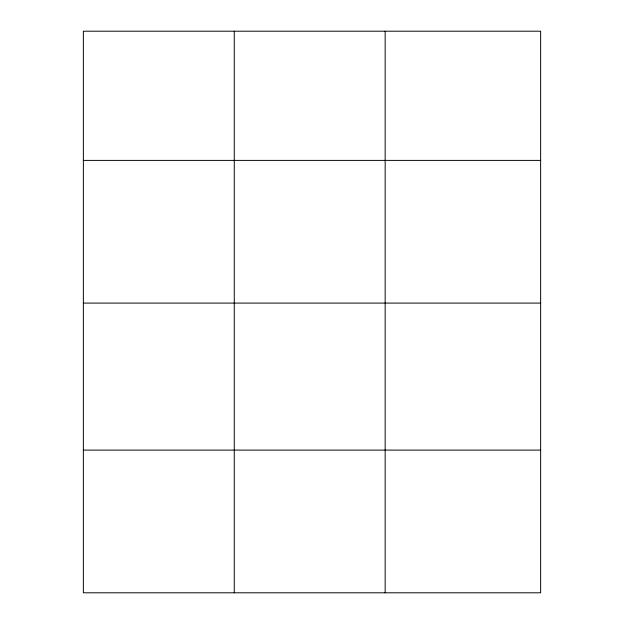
<?xml version="1.0" encoding="UTF-8"?>
<svg xmlns="http://www.w3.org/2000/svg" width="624" height="624" viewBox="0 0 624 624"><rect width="100%" height="100%" fill="white"/><g stroke="black" fill="none" stroke-linecap="round" stroke-linejoin="round"><path stroke-width="0.94" d="M540.634 303.092L540.634 31.2L83.366 31.2L83.366 592.8L540.634 592.8L540.634 303.092L83.366 303.092M83.366 160.399L540.634 160.399M83.366 450.107L540.634 450.107M385.164 31.2L385.164 592.8M234.265 31.2L234.265 592.8"/></g></svg>
